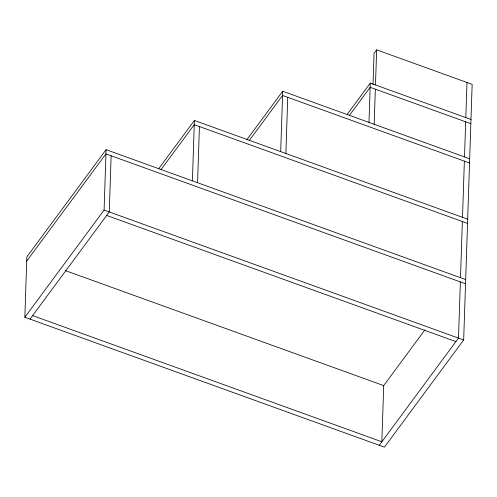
<?xml version="1.0" encoding="UTF-8"?>
<svg xmlns="http://www.w3.org/2000/svg" width="497" height="497" viewBox="0 0 497 497"><rect width="100%" height="100%" fill="white"/><g stroke="black" fill="none" stroke-linecap="round" stroke-linejoin="round"><path stroke-width="0.75" d="M373.011 84.658L374.055 53.359L376.645 49.849L472.15 84.353L463.67 339.973L384.429 447.151L24.85 317.254L26.85 256.862L106.091 149.678L465.677 279.575M24.85 317.254L104.09 210.076L106.091 149.678M111.129 155.766L109.265 211.946L30.025 319.124M192.395 180.858L194.395 120.46L467.677 219.183M197.57 182.728L199.434 126.549M280.693 151.635L282.7 91.243L469.684 158.791M285.874 153.511L287.738 97.325M368.998 122.417L370.302 83.092L470.988 119.466M374.179 124.287L375.341 89.174M375.483 84.962L376.645 49.849M460.359 281.917L458.495 338.097L379.254 445.281M460.495 277.705L462.359 221.525M462.502 217.313L464.366 161.134M464.502 156.922L465.67 121.808M465.807 117.596L466.975 82.483M26.714 261.074L105.954 153.896L465.534 283.793M158.922 168.446L194.395 120.46M161.084 169.539L194.259 124.679L467.54 223.395M246.767 139.85L282.7 91.243M249.388 140.322L282.557 95.455L469.541 163.004M347.266 114.248L370.302 83.092M349.434 115.347L370.166 87.304L470.845 123.678M383.417 385.983L424.885 329.902M104.09 210.076L463.67 339.973M106.675 215.45L455.898 341.607M65.107 270.498L383.709 385.591L381.845 441.771L32.622 315.614"/></g></svg>
